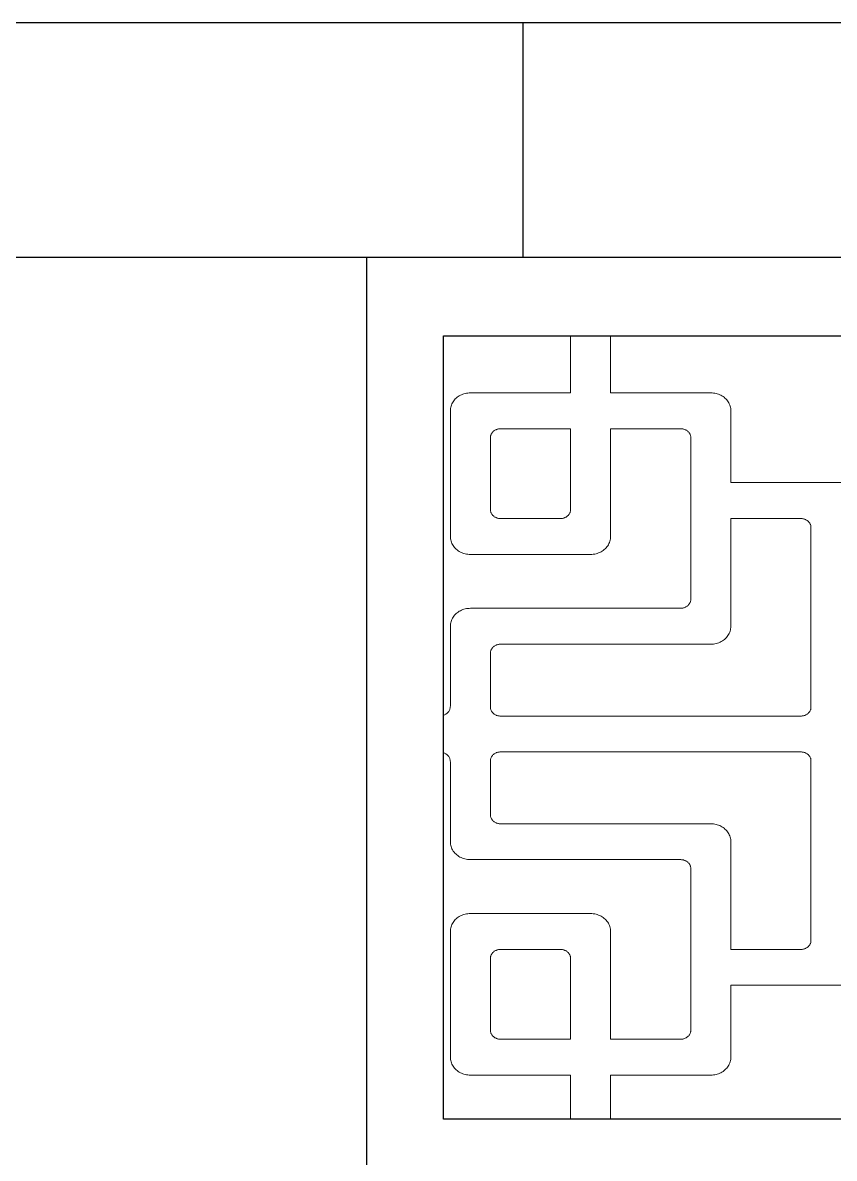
# Model space of a CAD drawing. Extents: x 1188826 to 1909461, y 608442 to 1651179.
# Drawn here: x 1690123 to 1690641, y 1048003 to 1048728 of the extents above; entities that cross this region are included whole.
import ezdxf

# ---------------------------------------------------------------- set-up
doc = ezdxf.new("R2010")
doc.units = 0
doc.header["$LTSCALE"] = 1000
doc.header["$MEASUREMENT"] = 0
doc.layers.add('煤化工粉煤灰', color=7, linetype='Continuous', lineweight=0)
doc.layers.add('立面线', color=40, linetype='Continuous')

msp = doc.modelspace()

# ---------------------------------------------------------------- linework, layer by layer
at = {"layer": '煤化工粉煤灰', "color": 34}
for p, q in [((1690472.66, 1048491.45), (1690472.66, 1048527.78)), ((1690498.25, 1048491.45), (1690498.25, 1048527.78)), ((1690399.63, 1048488.09), (1690399.06, 1048487.55)), ((1690400.25, 1048488.61), (1690399.63, 1048488.09)), ((1690400.89, 1048489.08), (1690400.25, 1048488.61)), ((1690401.57, 1048489.52), (1690400.89, 1048489.08)), ((1690402.28, 1048489.91), (1690401.57, 1048489.52)), ((1690403.02, 1048490.27), (1690402.28, 1048489.91)), ((1690403.79, 1048490.58), (1690403.02, 1048490.27)), ((1690404.57, 1048490.84), (1690403.79, 1048490.58)), ((1690405.37, 1048491.06), (1690404.57, 1048490.84)), ((1690406.19, 1048491.23), (1690405.37, 1048491.06)), ((1690407.01, 1048491.35), (1690406.19, 1048491.23)), ((1690407.85, 1048491.43), (1690407.01, 1048491.35)), ((1690408.68, 1048491.45), (1690407.85, 1048491.43)), ((1690472.66, 1048491.45), (1690408.68, 1048491.45)), ((1690562.23, 1048491.45), (1690498.25, 1048491.45)), ((1690563.06, 1048491.43), (1690562.23, 1048491.45)), ((1690563.9, 1048491.35), (1690563.06, 1048491.43)), ((1690564.72, 1048491.23), (1690563.9, 1048491.35)), ((1690565.54, 1048491.06), (1690564.72, 1048491.23)), ((1690566.34, 1048490.84), (1690565.54, 1048491.06)), ((1690567.12, 1048490.58), (1690566.34, 1048490.84)), ((1690567.89, 1048490.27), (1690567.12, 1048490.58)), ((1690568.62, 1048489.91), (1690567.89, 1048490.27)), ((1690569.34, 1048489.52), (1690568.62, 1048489.91)), ((1690570.02, 1048489.08), (1690569.34, 1048489.52)), ((1690570.66, 1048488.61), (1690570.02, 1048489.08)), ((1690571.27, 1048488.09), (1690570.66, 1048488.61)), ((1690571.85, 1048487.55), (1690571.27, 1048488.09)), ((1690395.91, 1048480.74), (1690395.89, 1048479.99)), ((1690396, 1048481.48), (1690395.91, 1048480.74)), ((1690396.13, 1048482.22), (1690396, 1048481.48)), ((1690396.32, 1048482.95), (1690396.13, 1048482.22)), ((1690396.57, 1048483.67), (1690396.32, 1048482.95)), ((1690396.86, 1048484.37), (1690396.57, 1048483.67)), ((1690397.21, 1048485.06), (1690396.86, 1048484.37)), ((1690397.6, 1048485.72), (1690397.21, 1048485.06)), ((1690398.04, 1048486.36), (1690397.6, 1048485.72)), ((1690398.53, 1048486.97), (1690398.04, 1048486.36)), ((1690399.06, 1048487.55), (1690398.53, 1048486.97)), ((1690572.38, 1048486.97), (1690571.85, 1048487.55)), ((1690572.87, 1048486.36), (1690572.38, 1048486.97)), ((1690573.31, 1048485.72), (1690572.87, 1048486.36)), ((1690573.7, 1048485.06), (1690573.31, 1048485.72)), ((1690574.05, 1048484.37), (1690573.7, 1048485.06)), ((1690574.34, 1048483.67), (1690574.05, 1048484.37)), ((1690574.59, 1048482.95), (1690574.34, 1048483.67)), ((1690574.78, 1048482.22), (1690574.59, 1048482.95)), ((1690574.91, 1048481.48), (1690574.78, 1048482.22)), ((1690574.99, 1048480.74), (1690574.91, 1048481.48)), ((1690575.02, 1048479.99), (1690574.99, 1048480.74)), ((1690395.89, 1048479.99), (1690395.89, 1048399.75)), ((1690575.02, 1048434.14), (1690575.02, 1048479.99)), ((1690422.8, 1048466.28), (1690422.56, 1048465.98)), ((1690423.07, 1048466.57), (1690422.8, 1048466.28)), ((1690423.35, 1048466.85), (1690423.07, 1048466.57)), ((1690423.66, 1048467.1), (1690423.35, 1048466.85)), ((1690423.98, 1048467.34), (1690423.66, 1048467.1)), ((1690424.32, 1048467.56), (1690423.98, 1048467.34)), ((1690424.68, 1048467.76), (1690424.32, 1048467.56)), ((1690425.05, 1048467.93), (1690424.68, 1048467.76)), ((1690425.43, 1048468.09), (1690425.05, 1048467.93)), ((1690425.82, 1048468.22), (1690425.43, 1048468.09)), ((1690426.22, 1048468.33), (1690425.82, 1048468.22)), ((1690426.63, 1048468.42), (1690426.22, 1048468.33)), ((1690427.04, 1048468.48), (1690426.63, 1048468.42)), ((1690427.46, 1048468.51), (1690427.04, 1048468.48)), ((1690427.88, 1048468.53), (1690427.46, 1048468.51)), ((1690472.66, 1048468.53), (1690427.88, 1048468.53)), ((1690472.66, 1048468.53), (1690472.66, 1048416.94)), ((1690498.25, 1048468.53), (1690543.03, 1048468.53)), ((1690498.25, 1048399.75), (1690498.25, 1048468.53)), ((1690543.03, 1048468.53), (1690543.45, 1048468.51)), ((1690543.45, 1048468.51), (1690543.87, 1048468.48)), ((1690543.87, 1048468.48), (1690544.28, 1048468.42)), ((1690544.28, 1048468.42), (1690544.69, 1048468.33)), ((1690544.69, 1048468.33), (1690545.09, 1048468.22)), ((1690545.09, 1048468.22), (1690545.48, 1048468.09)), ((1690545.48, 1048468.09), (1690545.86, 1048467.93)), ((1690545.86, 1048467.93), (1690546.23, 1048467.76)), ((1690546.23, 1048467.76), (1690546.59, 1048467.56)), ((1690546.59, 1048467.56), (1690546.93, 1048467.34)), ((1690546.93, 1048467.34), (1690547.25, 1048467.1)), ((1690547.25, 1048467.1), (1690547.56, 1048466.85)), ((1690547.56, 1048466.85), (1690547.84, 1048466.57)), ((1690547.84, 1048466.57), (1690548.11, 1048466.28)), ((1690548.11, 1048466.28), (1690548.35, 1048465.98)), ((1690421.49, 1048463.17), (1690421.48, 1048462.79)), ((1690421.48, 1048462.79), (1690421.48, 1048416.94)), ((1690421.53, 1048463.54), (1690421.49, 1048463.17)), ((1690421.6, 1048463.91), (1690421.53, 1048463.54)), ((1690421.7, 1048464.28), (1690421.6, 1048463.91)), ((1690421.82, 1048464.64), (1690421.7, 1048464.28)), ((1690421.96, 1048464.99), (1690421.82, 1048464.64)), ((1690422.14, 1048465.33), (1690421.96, 1048464.99)), ((1690422.33, 1048465.66), (1690422.14, 1048465.33)), ((1690422.56, 1048465.98), (1690422.33, 1048465.66)), ((1690548.35, 1048465.98), (1690548.57, 1048465.66)), ((1690548.57, 1048465.66), (1690548.77, 1048465.33)), ((1690548.77, 1048465.33), (1690548.94, 1048464.99)), ((1690548.94, 1048464.99), (1690549.09, 1048464.64)), ((1690549.09, 1048464.64), (1690549.21, 1048464.28)), ((1690549.21, 1048464.28), (1690549.31, 1048463.91)), ((1690549.31, 1048463.91), (1690549.38, 1048463.54)), ((1690549.38, 1048463.54), (1690549.42, 1048463.17)), ((1690549.42, 1048463.17), (1690549.43, 1048462.79)), ((1690549.43, 1048462.79), (1690549.43, 1048359.63)), ((1690575.02, 1048434.14), (1690702.98, 1048434.14)), ((1690421.48, 1048416.94), (1690421.49, 1048416.57)), ((1690421.49, 1048416.57), (1690421.53, 1048416.2)), ((1690421.53, 1048416.2), (1690421.6, 1048415.83)), ((1690421.6, 1048415.83), (1690421.7, 1048415.46)), ((1690421.7, 1048415.46), (1690421.82, 1048415.1)), ((1690472.32, 1048415.1), (1690472.44, 1048415.46)), ((1690472.44, 1048415.46), (1690472.54, 1048415.83)), ((1690472.54, 1048415.83), (1690472.6, 1048416.2)), ((1690472.6, 1048416.2), (1690472.65, 1048416.57)), ((1690472.65, 1048416.57), (1690472.66, 1048416.94)), ((1690421.82, 1048415.1), (1690421.96, 1048414.75)), ((1690421.96, 1048414.75), (1690422.14, 1048414.41)), ((1690422.14, 1048414.41), (1690422.33, 1048414.08)), ((1690422.33, 1048414.08), (1690422.56, 1048413.76)), ((1690422.56, 1048413.76), (1690422.8, 1048413.46)), ((1690422.8, 1048413.46), (1690423.07, 1048413.17)), ((1690423.07, 1048413.17), (1690423.35, 1048412.89)), ((1690423.35, 1048412.89), (1690423.66, 1048412.64)), ((1690423.66, 1048412.64), (1690423.98, 1048412.4)), ((1690423.98, 1048412.4), (1690424.32, 1048412.18)), ((1690424.32, 1048412.18), (1690424.68, 1048411.98)), ((1690424.68, 1048411.98), (1690425.05, 1048411.8)), ((1690425.05, 1048411.8), (1690425.43, 1048411.65)), ((1690425.43, 1048411.65), (1690425.82, 1048411.52)), ((1690425.82, 1048411.52), (1690426.22, 1048411.41)), ((1690426.22, 1048411.41), (1690426.63, 1048411.32)), ((1690426.63, 1048411.32), (1690427.04, 1048411.26)), ((1690427.04, 1048411.26), (1690427.46, 1048411.23)), ((1690427.46, 1048411.23), (1690427.88, 1048411.21)), ((1690427.88, 1048411.21), (1690466.26, 1048411.21)), ((1690466.26, 1048411.21), (1690466.68, 1048411.23)), ((1690466.68, 1048411.23), (1690467.1, 1048411.26)), ((1690467.1, 1048411.26), (1690467.51, 1048411.32)), ((1690467.51, 1048411.32), (1690467.92, 1048411.41)), ((1690467.92, 1048411.41), (1690468.32, 1048411.52)), ((1690468.32, 1048411.52), (1690468.71, 1048411.65)), ((1690468.71, 1048411.65), (1690469.09, 1048411.8)), ((1690469.09, 1048411.8), (1690469.46, 1048411.98)), ((1690469.46, 1048411.98), (1690469.82, 1048412.18)), ((1690469.82, 1048412.18), (1690470.16, 1048412.4)), ((1690470.16, 1048412.4), (1690470.48, 1048412.64)), ((1690470.48, 1048412.64), (1690470.79, 1048412.89)), ((1690470.79, 1048412.89), (1690471.07, 1048413.17)), ((1690471.07, 1048413.17), (1690471.34, 1048413.46)), ((1690471.34, 1048413.46), (1690471.58, 1048413.76)), ((1690471.58, 1048413.76), (1690471.8, 1048414.08)), ((1690471.8, 1048414.08), (1690472, 1048414.41)), ((1690472, 1048414.41), (1690472.17, 1048414.75)), ((1690472.17, 1048414.75), (1690472.32, 1048415.1)), ((1690575.02, 1048411.21), (1690619.81, 1048411.21)), ((1690575.02, 1048342.44), (1690575.02, 1048411.21)), ((1690619.81, 1048411.21), (1690620.22, 1048411.2)), ((1690620.22, 1048411.2), (1690620.64, 1048411.16)), ((1690620.64, 1048411.16), (1690621.05, 1048411.1)), ((1690621.05, 1048411.1), (1690621.46, 1048411.02)), ((1690621.46, 1048411.02), (1690621.86, 1048410.91)), ((1690621.86, 1048410.91), (1690622.25, 1048410.78)), ((1690622.25, 1048410.78), (1690622.64, 1048410.62)), ((1690622.64, 1048410.62), (1690623, 1048410.45)), ((1690623, 1048410.45), (1690623.36, 1048410.25)), ((1690623.36, 1048410.25), (1690623.7, 1048410.03)), ((1690623.7, 1048410.03), (1690624.02, 1048409.79)), ((1690624.02, 1048409.79), (1690624.33, 1048409.53)), ((1690624.33, 1048409.53), (1690624.62, 1048409.26)), ((1690624.62, 1048409.26), (1690624.88, 1048408.97)), ((1690624.88, 1048408.97), (1690625.12, 1048408.67)), ((1690625.12, 1048408.67), (1690625.35, 1048408.35)), ((1690625.35, 1048408.35), (1690625.54, 1048408.02)), ((1690625.54, 1048408.02), (1690625.72, 1048407.68)), ((1690625.72, 1048407.68), (1690625.86, 1048407.32)), ((1690625.86, 1048407.32), (1690625.99, 1048406.97)), ((1690625.99, 1048406.97), (1690626.08, 1048406.6)), ((1690626.08, 1048406.6), (1690626.15, 1048406.23)), ((1690626.15, 1048406.23), (1690626.19, 1048405.86)), ((1690626.19, 1048405.86), (1690626.2, 1048405.48)), ((1690626.2, 1048405.48), (1690626.2, 1048290.86)), ((1690395.89, 1048399.75), (1690395.91, 1048399)), ((1690395.91, 1048399), (1690396, 1048398.25)), ((1690396, 1048398.25), (1690396.13, 1048397.51)), ((1690396.13, 1048397.51), (1690396.32, 1048396.78)), ((1690396.32, 1048396.78), (1690396.57, 1048396.07)), ((1690396.57, 1048396.07), (1690396.86, 1048395.36)), ((1690396.86, 1048395.36), (1690397.21, 1048394.68)), ((1690397.21, 1048394.68), (1690397.6, 1048394.02)), ((1690397.6, 1048394.02), (1690398.04, 1048393.38)), ((1690495.91, 1048393.14), (1690496.39, 1048393.8)), ((1690496.39, 1048393.8), (1690496.82, 1048394.48)), ((1690496.82, 1048394.48), (1690497.19, 1048395.18)), ((1690497.19, 1048395.18), (1690497.51, 1048395.91)), ((1690497.51, 1048395.91), (1690497.78, 1048396.66)), ((1690497.78, 1048396.66), (1690497.98, 1048397.42)), ((1690497.98, 1048397.42), (1690498.13, 1048398.19)), ((1690498.13, 1048398.19), (1690498.22, 1048398.97)), ((1690498.22, 1048398.97), (1690498.25, 1048399.75)), ((1690398.04, 1048393.38), (1690398.53, 1048392.77)), ((1690398.53, 1048392.77), (1690399.06, 1048392.19)), ((1690399.06, 1048392.19), (1690399.63, 1048391.65)), ((1690399.63, 1048391.65), (1690400.25, 1048391.13)), ((1690400.25, 1048391.13), (1690400.89, 1048390.66)), ((1690400.89, 1048390.66), (1690401.57, 1048390.22)), ((1690401.57, 1048390.22), (1690402.28, 1048389.82)), ((1690402.28, 1048389.82), (1690403.02, 1048389.47)), ((1690403.02, 1048389.47), (1690403.79, 1048389.16)), ((1690403.79, 1048389.16), (1690404.57, 1048388.9)), ((1690404.57, 1048388.9), (1690405.37, 1048388.68)), ((1690405.37, 1048388.68), (1690406.19, 1048388.51)), ((1690406.19, 1048388.51), (1690407.01, 1048388.39)), ((1690407.01, 1048388.39), (1690407.85, 1048388.31)), ((1690407.85, 1048388.31), (1690408.68, 1048388.29)), ((1690408.68, 1048388.29), (1690485.45, 1048388.29)), ((1690485.45, 1048388.29), (1690486.33, 1048388.32)), ((1690486.33, 1048388.32), (1690487.2, 1048388.4)), ((1690487.2, 1048388.4), (1690488.06, 1048388.53)), ((1690488.06, 1048388.53), (1690488.91, 1048388.71)), ((1690488.91, 1048388.71), (1690489.74, 1048388.95)), ((1690489.74, 1048388.95), (1690490.55, 1048389.24)), ((1690490.55, 1048389.24), (1690491.34, 1048389.57)), ((1690491.34, 1048389.57), (1690492.1, 1048389.96)), ((1690492.1, 1048389.96), (1690492.83, 1048390.39)), ((1690492.83, 1048390.39), (1690493.53, 1048390.86)), ((1690493.53, 1048390.86), (1690494.19, 1048391.37)), ((1690494.19, 1048391.37), (1690494.81, 1048391.93)), ((1690494.81, 1048391.93), (1690495.38, 1048392.52)), ((1690495.38, 1048392.52), (1690495.91, 1048393.14)), ((1690548.9, 1048357.35), (1690548.71, 1048357)), ((1690549.06, 1048357.71), (1690548.9, 1048357.35)), ((1690549.19, 1048358.09), (1690549.06, 1048357.71)), ((1690549.3, 1048358.47), (1690549.19, 1048358.09)), ((1690549.37, 1048358.85), (1690549.3, 1048358.47)), ((1690549.42, 1048359.24), (1690549.37, 1048358.85)), ((1690549.43, 1048359.63), (1690549.42, 1048359.24)), ((1690399.63, 1048350.54), (1690399.06, 1048350)), ((1690400.25, 1048351.06), (1690399.63, 1048350.54)), ((1690400.89, 1048351.53), (1690400.25, 1048351.06)), ((1690401.57, 1048351.97), (1690400.89, 1048351.53)), ((1690402.28, 1048352.37), (1690401.57, 1048351.97)), ((1690403.02, 1048352.72), (1690402.28, 1048352.37)), ((1690403.79, 1048353.03), (1690403.02, 1048352.72)), ((1690404.57, 1048353.29), (1690403.79, 1048353.03)), ((1690405.37, 1048353.51), (1690404.57, 1048353.29)), ((1690406.19, 1048353.68), (1690405.37, 1048353.51)), ((1690407.01, 1048353.8), (1690406.19, 1048353.68)), ((1690407.85, 1048353.88), (1690407.01, 1048353.8)), ((1690408.68, 1048353.9), (1690407.85, 1048353.88)), ((1690543.03, 1048353.9), (1690408.68, 1048353.9)), ((1690543.47, 1048353.91), (1690543.03, 1048353.9)), ((1690543.9, 1048353.95), (1690543.47, 1048353.91)), ((1690544.34, 1048354.02), (1690543.9, 1048353.95)), ((1690544.76, 1048354.11), (1690544.34, 1048354.02)), ((1690545.18, 1048354.23), (1690544.76, 1048354.11)), ((1690545.58, 1048354.38), (1690545.18, 1048354.23)), ((1690545.98, 1048354.54), (1690545.58, 1048354.38)), ((1690546.36, 1048354.74), (1690545.98, 1048354.54)), ((1690546.72, 1048354.95), (1690546.36, 1048354.74)), ((1690547.07, 1048355.19), (1690546.72, 1048354.95)), ((1690547.4, 1048355.44), (1690547.07, 1048355.19)), ((1690547.71, 1048355.72), (1690547.4, 1048355.44)), ((1690548, 1048356.02), (1690547.71, 1048355.72)), ((1690548.26, 1048356.33), (1690548, 1048356.02)), ((1690548.5, 1048356.65), (1690548.26, 1048356.33)), ((1690548.71, 1048357), (1690548.5, 1048356.65)), ((1690395.91, 1048343.19), (1690395.89, 1048342.44)), ((1690396, 1048343.93), (1690395.91, 1048343.19)), ((1690396.13, 1048344.68), (1690396, 1048343.93)), ((1690396.32, 1048345.41), (1690396.13, 1048344.68)), ((1690396.57, 1048346.12), (1690396.32, 1048345.41)), ((1690396.86, 1048346.83), (1690396.57, 1048346.12)), ((1690397.21, 1048347.51), (1690396.86, 1048346.83)), ((1690397.6, 1048348.17), (1690397.21, 1048347.51)), ((1690398.04, 1048348.81), (1690397.6, 1048348.17)), ((1690398.53, 1048349.42), (1690398.04, 1048348.81)), ((1690399.06, 1048350), (1690398.53, 1048349.42)), ((1690395.89, 1048342.44), (1690395.89, 1048291.35)), ((1690572.15, 1048335.21), (1690572.68, 1048335.83)), ((1690572.68, 1048335.83), (1690573.16, 1048336.48)), ((1690573.16, 1048336.48), (1690573.59, 1048337.17)), ((1690573.59, 1048337.17), (1690573.96, 1048337.87)), ((1690573.96, 1048337.87), (1690574.28, 1048338.6)), ((1690574.28, 1048338.6), (1690574.55, 1048339.35)), ((1690574.55, 1048339.35), (1690574.75, 1048340.11)), ((1690574.75, 1048340.11), (1690574.9, 1048340.88)), ((1690574.9, 1048340.88), (1690574.99, 1048341.66)), ((1690574.99, 1048341.66), (1690575.02, 1048342.44)), ((1690422.33, 1048328.11), (1690422.56, 1048328.43)), ((1690422.56, 1048328.43), (1690422.8, 1048328.73)), ((1690422.8, 1048328.73), (1690423.07, 1048329.02)), ((1690423.07, 1048329.02), (1690423.35, 1048329.3)), ((1690423.35, 1048329.3), (1690423.66, 1048329.55)), ((1690423.66, 1048329.55), (1690423.98, 1048329.79)), ((1690423.98, 1048329.79), (1690424.32, 1048330.01)), ((1690424.32, 1048330.01), (1690424.68, 1048330.21)), ((1690424.68, 1048330.21), (1690425.05, 1048330.39)), ((1690425.05, 1048330.39), (1690425.43, 1048330.54)), ((1690425.43, 1048330.54), (1690425.82, 1048330.67)), ((1690425.82, 1048330.67), (1690426.22, 1048330.78)), ((1690426.22, 1048330.78), (1690426.63, 1048330.87)), ((1690426.63, 1048330.87), (1690427.04, 1048330.93)), ((1690427.04, 1048330.93), (1690427.46, 1048330.96)), ((1690427.46, 1048330.96), (1690427.88, 1048330.98)), ((1690427.88, 1048330.98), (1690562.23, 1048330.98)), ((1690562.23, 1048330.98), (1690563.1, 1048331)), ((1690563.1, 1048331), (1690563.97, 1048331.08)), ((1690563.97, 1048331.08), (1690564.83, 1048331.22)), ((1690564.83, 1048331.22), (1690565.68, 1048331.4)), ((1690565.68, 1048331.4), (1690566.51, 1048331.64)), ((1690566.51, 1048331.64), (1690567.32, 1048331.93)), ((1690567.32, 1048331.93), (1690568.11, 1048332.26)), ((1690568.11, 1048332.26), (1690568.87, 1048332.65)), ((1690568.87, 1048332.65), (1690569.61, 1048333.07)), ((1690569.61, 1048333.07), (1690570.3, 1048333.55)), ((1690570.3, 1048333.55), (1690570.96, 1048334.06)), ((1690570.96, 1048334.06), (1690571.58, 1048334.62)), ((1690571.58, 1048334.62), (1690572.15, 1048335.21)), ((1690421.48, 1048325.25), (1690421.49, 1048325.62)), ((1690421.48, 1048290.86), (1690421.48, 1048325.25)), ((1690421.49, 1048325.62), (1690421.53, 1048325.99)), ((1690421.53, 1048325.99), (1690421.6, 1048326.36)), ((1690421.6, 1048326.36), (1690421.7, 1048326.73)), ((1690421.7, 1048326.73), (1690421.82, 1048327.09)), ((1690421.82, 1048327.09), (1690421.96, 1048327.44)), ((1690421.96, 1048327.44), (1690422.14, 1048327.78)), ((1690422.14, 1048327.78), (1690422.33, 1048328.11)), ((1690391.71, 1048285.64), (1690391.43, 1048285.54)), ((1690392.14, 1048285.82), (1690391.71, 1048285.64)), ((1690392.55, 1048286.03), (1690392.14, 1048285.82)), ((1690392.95, 1048286.27), (1690392.55, 1048286.03)), ((1690393.32, 1048286.52), (1690392.95, 1048286.27)), ((1690393.68, 1048286.8), (1690393.32, 1048286.52)), ((1690394.02, 1048287.1), (1690393.68, 1048286.8)), ((1690394.33, 1048287.42), (1690394.02, 1048287.1)), ((1690394.62, 1048287.76), (1690394.33, 1048287.42)), ((1690394.88, 1048288.12), (1690394.62, 1048287.76)), ((1690395.11, 1048288.49), (1690394.88, 1048288.12)), ((1690395.31, 1048288.87), (1690395.11, 1048288.49)), ((1690395.49, 1048289.27), (1690395.31, 1048288.87)), ((1690395.63, 1048289.67), (1690395.49, 1048289.27)), ((1690395.74, 1048290.08), (1690395.63, 1048289.67)), ((1690395.82, 1048290.5), (1690395.74, 1048290.08)), ((1690395.87, 1048290.92), (1690395.82, 1048290.5)), ((1690395.89, 1048291.35), (1690395.87, 1048290.92)), ((1690421.49, 1048290.48), (1690421.48, 1048290.86)), ((1690421.53, 1048290.11), (1690421.49, 1048290.48)), ((1690421.6, 1048289.74), (1690421.53, 1048290.11)), ((1690421.7, 1048289.37), (1690421.6, 1048289.74)), ((1690421.82, 1048289.02), (1690421.7, 1048289.37)), ((1690421.96, 1048288.66), (1690421.82, 1048289.02)), ((1690422.14, 1048288.32), (1690421.96, 1048288.66)), ((1690422.33, 1048287.99), (1690422.14, 1048288.32)), ((1690422.56, 1048287.67), (1690422.33, 1048287.99)), ((1690422.8, 1048287.37), (1690422.56, 1048287.67)), ((1690423.07, 1048287.08), (1690422.8, 1048287.37)), ((1690423.35, 1048286.81), (1690423.07, 1048287.08)), ((1690423.66, 1048286.55), (1690423.35, 1048286.81)), ((1690423.98, 1048286.31), (1690423.66, 1048286.55)), ((1690424.32, 1048286.09), (1690423.98, 1048286.31)), ((1690424.68, 1048285.89), (1690424.32, 1048286.09)), ((1690425.05, 1048285.72), (1690424.68, 1048285.89)), ((1690425.43, 1048285.56), (1690425.05, 1048285.72)), ((1690425.82, 1048285.43), (1690425.43, 1048285.56)), ((1690426.22, 1048285.32), (1690425.82, 1048285.43)), ((1690426.63, 1048285.24), (1690426.22, 1048285.32)), ((1690427.04, 1048285.18), (1690426.63, 1048285.24)), ((1690427.46, 1048285.14), (1690427.04, 1048285.18)), ((1690427.88, 1048285.13), (1690427.46, 1048285.14)), ((1690427.88, 1048285.13), (1690619.81, 1048285.13)), ((1690620.22, 1048285.14), (1690619.81, 1048285.13)), ((1690620.64, 1048285.18), (1690620.22, 1048285.14)), ((1690621.05, 1048285.24), (1690620.64, 1048285.18)), ((1690621.46, 1048285.32), (1690621.05, 1048285.24)), ((1690621.86, 1048285.43), (1690621.46, 1048285.32)), ((1690622.25, 1048285.56), (1690621.86, 1048285.43)), ((1690622.64, 1048285.72), (1690622.25, 1048285.56)), ((1690623, 1048285.89), (1690622.64, 1048285.72)), ((1690623.36, 1048286.09), (1690623, 1048285.89)), ((1690623.7, 1048286.31), (1690623.36, 1048286.09)), ((1690624.02, 1048286.55), (1690623.7, 1048286.31)), ((1690624.33, 1048286.81), (1690624.02, 1048286.55)), ((1690624.62, 1048287.08), (1690624.33, 1048286.81)), ((1690624.88, 1048287.37), (1690624.62, 1048287.08)), ((1690625.12, 1048287.67), (1690624.88, 1048287.37)), ((1690625.35, 1048287.99), (1690625.12, 1048287.67)), ((1690625.54, 1048288.32), (1690625.35, 1048287.99)), ((1690625.72, 1048288.66), (1690625.54, 1048288.32)), ((1690625.86, 1048289.02), (1690625.72, 1048288.66)), ((1690625.99, 1048289.37), (1690625.86, 1048289.02)), ((1690626.08, 1048289.74), (1690625.99, 1048289.37)), ((1690626.15, 1048290.11), (1690626.08, 1048289.74)), ((1690626.19, 1048290.48), (1690626.15, 1048290.11)), ((1690626.2, 1048290.86), (1690626.19, 1048290.48)), ((1690391.71, 1048261.69), (1690391.43, 1048261.79)), ((1690392.14, 1048261.5), (1690391.71, 1048261.69)), ((1690392.55, 1048261.3), (1690392.14, 1048261.5)), ((1690392.95, 1048261.06), (1690392.55, 1048261.3)), ((1690393.32, 1048260.81), (1690392.95, 1048261.06)), ((1690393.68, 1048260.53), (1690393.32, 1048260.81)), ((1690394.02, 1048260.23), (1690393.68, 1048260.53)), ((1690394.33, 1048259.91), (1690394.02, 1048260.23)), ((1690394.62, 1048259.57), (1690394.33, 1048259.91)), ((1690394.88, 1048259.21), (1690394.62, 1048259.57)), ((1690395.11, 1048258.84), (1690394.88, 1048259.21)), ((1690395.31, 1048258.46), (1690395.11, 1048258.84)), ((1690395.49, 1048258.06), (1690395.31, 1048258.46)), ((1690395.63, 1048257.66), (1690395.49, 1048258.06)), ((1690395.74, 1048257.25), (1690395.63, 1048257.66)), ((1690395.82, 1048256.83), (1690395.74, 1048257.25)), ((1690395.87, 1048256.4), (1690395.82, 1048256.83)), ((1690395.89, 1048255.98), (1690395.87, 1048256.4)), ((1690395.89, 1048204.89), (1690395.89, 1048255.98)), ((1690421.48, 1048256.47), (1690421.49, 1048256.85)), ((1690421.48, 1048222.08), (1690421.48, 1048256.47)), ((1690421.49, 1048256.85), (1690421.53, 1048257.22)), ((1690421.53, 1048257.22), (1690421.6, 1048257.59)), ((1690421.6, 1048257.59), (1690421.7, 1048257.95)), ((1690421.7, 1048257.95), (1690421.82, 1048258.31)), ((1690421.82, 1048258.31), (1690421.96, 1048258.66)), ((1690421.96, 1048258.66), (1690422.14, 1048259.01)), ((1690422.14, 1048259.01), (1690422.33, 1048259.34)), ((1690422.33, 1048259.34), (1690422.56, 1048259.65)), ((1690422.56, 1048259.65), (1690422.8, 1048259.96)), ((1690422.8, 1048259.96), (1690423.07, 1048260.25)), ((1690423.07, 1048260.25), (1690423.35, 1048260.52)), ((1690423.35, 1048260.52), (1690423.66, 1048260.78)), ((1690423.66, 1048260.78), (1690423.98, 1048261.02)), ((1690423.98, 1048261.02), (1690424.32, 1048261.24)), ((1690424.32, 1048261.24), (1690424.68, 1048261.43)), ((1690424.68, 1048261.43), (1690425.05, 1048261.61)), ((1690425.05, 1048261.61), (1690425.43, 1048261.77)), ((1690425.43, 1048261.77), (1690425.82, 1048261.9)), ((1690425.82, 1048261.9), (1690426.22, 1048262.01)), ((1690426.22, 1048262.01), (1690426.63, 1048262.09)), ((1690426.63, 1048262.09), (1690427.04, 1048262.15)), ((1690427.04, 1048262.15), (1690427.46, 1048262.19)), ((1690427.46, 1048262.19), (1690427.88, 1048262.2)), ((1690619.81, 1048262.2), (1690427.88, 1048262.2)), ((1690619.81, 1048262.2), (1690620.22, 1048262.19)), ((1690620.22, 1048262.19), (1690620.64, 1048262.15)), ((1690620.64, 1048262.15), (1690621.05, 1048262.09)), ((1690621.05, 1048262.09), (1690621.46, 1048262.01)), ((1690621.46, 1048262.01), (1690621.86, 1048261.9)), ((1690621.86, 1048261.9), (1690622.25, 1048261.77)), ((1690622.25, 1048261.77), (1690622.64, 1048261.61)), ((1690622.64, 1048261.61), (1690623, 1048261.43)), ((1690623, 1048261.43), (1690623.36, 1048261.24)), ((1690623.36, 1048261.24), (1690623.7, 1048261.02)), ((1690623.7, 1048261.02), (1690624.02, 1048260.78)), ((1690624.02, 1048260.78), (1690624.33, 1048260.52)), ((1690624.33, 1048260.52), (1690624.62, 1048260.25)), ((1690624.62, 1048260.25), (1690624.88, 1048259.96)), ((1690624.88, 1048259.96), (1690625.12, 1048259.65)), ((1690625.12, 1048259.65), (1690625.35, 1048259.34)), ((1690625.35, 1048259.34), (1690625.54, 1048259.01)), ((1690625.54, 1048259.01), (1690625.72, 1048258.66)), ((1690625.72, 1048258.66), (1690625.86, 1048258.31)), ((1690625.86, 1048258.31), (1690625.99, 1048257.95)), ((1690625.99, 1048257.95), (1690626.08, 1048257.59)), ((1690626.08, 1048257.59), (1690626.15, 1048257.22)), ((1690626.15, 1048257.22), (1690626.19, 1048256.85)), ((1690626.19, 1048256.85), (1690626.2, 1048256.47)), ((1690626.2, 1048256.47), (1690626.2, 1048141.85)), ((1690421.49, 1048221.71), (1690421.48, 1048222.08)), ((1690421.53, 1048221.34), (1690421.49, 1048221.71)), ((1690421.6, 1048220.97), (1690421.53, 1048221.34)), ((1690421.7, 1048220.6), (1690421.6, 1048220.97)), ((1690421.82, 1048220.24), (1690421.7, 1048220.6)), ((1690421.96, 1048219.89), (1690421.82, 1048220.24)), ((1690422.14, 1048219.55), (1690421.96, 1048219.89)), ((1690422.33, 1048219.22), (1690422.14, 1048219.55)), ((1690422.56, 1048218.9), (1690422.33, 1048219.22)), ((1690422.8, 1048218.59), (1690422.56, 1048218.9)), ((1690423.07, 1048218.3), (1690422.8, 1048218.59)), ((1690423.35, 1048218.03), (1690423.07, 1048218.3)), ((1690423.66, 1048217.77), (1690423.35, 1048218.03)), ((1690423.98, 1048217.54), (1690423.66, 1048217.77)), ((1690424.32, 1048217.32), (1690423.98, 1048217.54)), ((1690424.68, 1048217.12), (1690424.32, 1048217.32)), ((1690425.05, 1048216.94), (1690424.68, 1048217.12)), ((1690425.43, 1048216.79), (1690425.05, 1048216.94)), ((1690425.82, 1048216.66), (1690425.43, 1048216.79)), ((1690426.22, 1048216.55), (1690425.82, 1048216.66)), ((1690426.63, 1048216.46), (1690426.22, 1048216.55)), ((1690427.04, 1048216.4), (1690426.63, 1048216.46)), ((1690427.46, 1048216.36), (1690427.04, 1048216.4)), ((1690427.88, 1048216.35), (1690427.46, 1048216.36)), ((1690562.23, 1048216.35), (1690427.88, 1048216.35)), ((1690563.06, 1048216.33), (1690562.23, 1048216.35)), ((1690563.9, 1048216.25), (1690563.06, 1048216.33)), ((1690564.72, 1048216.13), (1690563.9, 1048216.25)), ((1690565.54, 1048215.96), (1690564.72, 1048216.13)), ((1690566.34, 1048215.74), (1690565.54, 1048215.96)), ((1690567.12, 1048215.48), (1690566.34, 1048215.74)), ((1690567.89, 1048215.17), (1690567.12, 1048215.48)), ((1690568.62, 1048214.82), (1690567.89, 1048215.17)), ((1690569.34, 1048214.42), (1690568.62, 1048214.82)), ((1690570.02, 1048213.98), (1690569.34, 1048214.42)), ((1690570.66, 1048213.51), (1690570.02, 1048213.98)), ((1690571.27, 1048212.99), (1690570.66, 1048213.51)), ((1690571.85, 1048212.45), (1690571.27, 1048212.99)), ((1690572.38, 1048211.87), (1690571.85, 1048212.45)), ((1690572.87, 1048211.26), (1690572.38, 1048211.87)), ((1690573.31, 1048210.62), (1690572.87, 1048211.26)), ((1690573.7, 1048209.96), (1690573.31, 1048210.62)), ((1690574.05, 1048209.28), (1690573.7, 1048209.96)), ((1690574.34, 1048208.57), (1690574.05, 1048209.28)), ((1690574.59, 1048207.86), (1690574.34, 1048208.57)), ((1690574.78, 1048207.13), (1690574.59, 1048207.86)), ((1690574.91, 1048206.39), (1690574.78, 1048207.13)), ((1690574.99, 1048205.64), (1690574.91, 1048206.39)), ((1690575.02, 1048204.89), (1690574.99, 1048205.64)), ((1690395.89, 1048204.89), (1690395.92, 1048204.11)), ((1690395.92, 1048204.11), (1690396.01, 1048203.33)), ((1690396.01, 1048203.33), (1690396.15, 1048202.56)), ((1690396.15, 1048202.56), (1690396.36, 1048201.8)), ((1690396.36, 1048201.8), (1690396.63, 1048201.05)), ((1690396.63, 1048201.05), (1690396.95, 1048200.32)), ((1690396.95, 1048200.32), (1690397.32, 1048199.62)), ((1690397.32, 1048199.62), (1690397.75, 1048198.93)), ((1690397.75, 1048198.93), (1690398.23, 1048198.28)), ((1690398.23, 1048198.28), (1690398.76, 1048197.66)), ((1690575.02, 1048136.12), (1690575.02, 1048204.89)), ((1690398.76, 1048197.66), (1690399.33, 1048197.07)), ((1690399.33, 1048197.07), (1690399.95, 1048196.51)), ((1690399.95, 1048196.51), (1690400.61, 1048196)), ((1690400.61, 1048196), (1690401.3, 1048195.53)), ((1690401.3, 1048195.53), (1690402.03, 1048195.1)), ((1690402.03, 1048195.1), (1690402.8, 1048194.71)), ((1690402.8, 1048194.71), (1690403.58, 1048194.38)), ((1690403.58, 1048194.38), (1690404.4, 1048194.09)), ((1690404.4, 1048194.09), (1690405.23, 1048193.85)), ((1690405.23, 1048193.85), (1690406.08, 1048193.67)), ((1690406.08, 1048193.67), (1690406.94, 1048193.53)), ((1690406.94, 1048193.53), (1690407.81, 1048193.45)), ((1690407.81, 1048193.45), (1690408.68, 1048193.43)), ((1690408.68, 1048193.43), (1690543.03, 1048193.43)), ((1690543.03, 1048193.43), (1690543.45, 1048193.41)), ((1690543.45, 1048193.41), (1690543.87, 1048193.38)), ((1690543.87, 1048193.38), (1690544.28, 1048193.32)), ((1690544.28, 1048193.32), (1690544.69, 1048193.23)), ((1690544.69, 1048193.23), (1690545.09, 1048193.12)), ((1690545.09, 1048193.12), (1690545.48, 1048192.99)), ((1690545.48, 1048192.99), (1690545.86, 1048192.84)), ((1690545.86, 1048192.84), (1690546.23, 1048192.66)), ((1690546.23, 1048192.66), (1690546.59, 1048192.46)), ((1690546.59, 1048192.46), (1690546.93, 1048192.24)), ((1690546.93, 1048192.24), (1690547.25, 1048192)), ((1690547.25, 1048192), (1690547.56, 1048191.75)), ((1690547.56, 1048191.75), (1690547.84, 1048191.47)), ((1690547.84, 1048191.47), (1690548.11, 1048191.18)), ((1690548.11, 1048191.18), (1690548.35, 1048190.88)), ((1690548.35, 1048190.88), (1690548.57, 1048190.56)), ((1690548.57, 1048190.56), (1690548.77, 1048190.23)), ((1690548.77, 1048190.23), (1690548.94, 1048189.89)), ((1690548.94, 1048189.89), (1690549.09, 1048189.54)), ((1690549.09, 1048189.54), (1690549.21, 1048189.18)), ((1690549.21, 1048189.18), (1690549.31, 1048188.81)), ((1690549.31, 1048188.81), (1690549.38, 1048188.44)), ((1690549.38, 1048188.44), (1690549.42, 1048188.07)), ((1690549.42, 1048188.07), (1690549.43, 1048187.7)), ((1690549.43, 1048187.7), (1690549.43, 1048084.53)), ((1690398.53, 1048154.56), (1690398.04, 1048153.95)), ((1690399.06, 1048155.14), (1690398.53, 1048154.56)), ((1690399.63, 1048155.68), (1690399.06, 1048155.14)), ((1690400.25, 1048156.2), (1690399.63, 1048155.68)), ((1690400.89, 1048156.67), (1690400.25, 1048156.2)), ((1690401.57, 1048157.11), (1690400.89, 1048156.67)), ((1690402.28, 1048157.5), (1690401.57, 1048157.11)), ((1690403.02, 1048157.86), (1690402.28, 1048157.5)), ((1690403.79, 1048158.17), (1690403.02, 1048157.86)), ((1690404.57, 1048158.43), (1690403.79, 1048158.17)), ((1690405.37, 1048158.65), (1690404.57, 1048158.43)), ((1690406.19, 1048158.82), (1690405.37, 1048158.65)), ((1690407.01, 1048158.94), (1690406.19, 1048158.82)), ((1690407.85, 1048159.02), (1690407.01, 1048158.94)), ((1690408.68, 1048159.04), (1690407.85, 1048159.02)), ((1690485.45, 1048159.04), (1690408.68, 1048159.04)), ((1690486.33, 1048159.01), (1690485.45, 1048159.04)), ((1690487.2, 1048158.93), (1690486.33, 1048159.01)), ((1690488.06, 1048158.8), (1690487.2, 1048158.93)), ((1690488.91, 1048158.61), (1690488.06, 1048158.8)), ((1690489.74, 1048158.38), (1690488.91, 1048158.61)), ((1690490.55, 1048158.09), (1690489.74, 1048158.38)), ((1690491.34, 1048157.75), (1690490.55, 1048158.09)), ((1690492.1, 1048157.37), (1690491.34, 1048157.75)), ((1690492.83, 1048156.94), (1690492.1, 1048157.37)), ((1690493.53, 1048156.47), (1690492.83, 1048156.94)), ((1690494.19, 1048155.95), (1690493.53, 1048156.47)), ((1690494.81, 1048155.4), (1690494.19, 1048155.95)), ((1690495.38, 1048154.81), (1690494.81, 1048155.4)), ((1690495.91, 1048154.19), (1690495.38, 1048154.81)), ((1690395.91, 1048148.33), (1690395.89, 1048147.58)), ((1690395.89, 1048147.58), (1690395.89, 1048067.34)), ((1690396, 1048149.07), (1690395.91, 1048148.33)), ((1690396.13, 1048149.81), (1690396, 1048149.07)), ((1690396.32, 1048150.54), (1690396.13, 1048149.81)), ((1690396.57, 1048151.26), (1690396.32, 1048150.54)), ((1690396.86, 1048151.96), (1690396.57, 1048151.26)), ((1690397.21, 1048152.65), (1690396.86, 1048151.96)), ((1690397.6, 1048153.31), (1690397.21, 1048152.65)), ((1690398.04, 1048153.95), (1690397.6, 1048153.31)), ((1690496.39, 1048153.53), (1690495.91, 1048154.19)), ((1690496.82, 1048152.85), (1690496.39, 1048153.53)), ((1690497.19, 1048152.14), (1690496.82, 1048152.85)), ((1690497.51, 1048151.42), (1690497.19, 1048152.14)), ((1690497.78, 1048150.67), (1690497.51, 1048151.42)), ((1690497.98, 1048149.91), (1690497.78, 1048150.67)), ((1690498.13, 1048149.14), (1690497.98, 1048149.91)), ((1690498.22, 1048148.36), (1690498.13, 1048149.14)), ((1690498.25, 1048147.58), (1690498.22, 1048148.36)), ((1690498.25, 1048078.8), (1690498.25, 1048147.58)), ((1690625.86, 1048140), (1690625.72, 1048139.65)), ((1690625.99, 1048140.36), (1690625.86, 1048140)), ((1690626.08, 1048140.73), (1690625.99, 1048140.36)), ((1690626.15, 1048141.1), (1690626.08, 1048140.73)), ((1690626.19, 1048141.47), (1690626.15, 1048141.1)), ((1690626.2, 1048141.85), (1690626.19, 1048141.47)), ((1690421.82, 1048132.23), (1690421.96, 1048132.58)), ((1690421.96, 1048132.58), (1690422.14, 1048132.92)), ((1690422.14, 1048132.92), (1690422.33, 1048133.25)), ((1690422.33, 1048133.25), (1690422.56, 1048133.57)), ((1690422.56, 1048133.57), (1690422.8, 1048133.87)), ((1690422.8, 1048133.87), (1690423.07, 1048134.16)), ((1690423.07, 1048134.16), (1690423.35, 1048134.44)), ((1690423.35, 1048134.44), (1690423.66, 1048134.69)), ((1690423.66, 1048134.69), (1690423.98, 1048134.93)), ((1690423.98, 1048134.93), (1690424.32, 1048135.15)), ((1690424.32, 1048135.15), (1690424.68, 1048135.35)), ((1690424.68, 1048135.35), (1690425.05, 1048135.52)), ((1690425.05, 1048135.52), (1690425.43, 1048135.68)), ((1690425.43, 1048135.68), (1690425.82, 1048135.81)), ((1690425.82, 1048135.81), (1690426.22, 1048135.92)), ((1690426.22, 1048135.92), (1690426.63, 1048136)), ((1690426.63, 1048136), (1690427.04, 1048136.07)), ((1690427.04, 1048136.07), (1690427.46, 1048136.1)), ((1690427.46, 1048136.1), (1690427.88, 1048136.12)), ((1690427.88, 1048136.12), (1690466.26, 1048136.12)), ((1690466.26, 1048136.12), (1690466.68, 1048136.1)), ((1690466.68, 1048136.1), (1690467.1, 1048136.07)), ((1690467.1, 1048136.07), (1690467.51, 1048136)), ((1690467.51, 1048136), (1690467.92, 1048135.92)), ((1690467.92, 1048135.92), (1690468.32, 1048135.81)), ((1690468.32, 1048135.81), (1690468.71, 1048135.68)), ((1690468.71, 1048135.68), (1690469.09, 1048135.52)), ((1690469.09, 1048135.52), (1690469.46, 1048135.35)), ((1690469.46, 1048135.35), (1690469.82, 1048135.15)), ((1690469.82, 1048135.15), (1690470.16, 1048134.93)), ((1690470.16, 1048134.93), (1690470.48, 1048134.69)), ((1690470.48, 1048134.69), (1690470.79, 1048134.44)), ((1690470.79, 1048134.44), (1690471.07, 1048134.16)), ((1690471.07, 1048134.16), (1690471.34, 1048133.87)), ((1690471.34, 1048133.87), (1690471.58, 1048133.57)), ((1690471.58, 1048133.57), (1690471.8, 1048133.25)), ((1690471.8, 1048133.25), (1690472, 1048132.92)), ((1690472, 1048132.92), (1690472.17, 1048132.58)), ((1690472.17, 1048132.58), (1690472.32, 1048132.23)), ((1690619.81, 1048136.12), (1690575.02, 1048136.12)), ((1690620.22, 1048136.13), (1690619.81, 1048136.12)), ((1690620.64, 1048136.16), (1690620.22, 1048136.13)), ((1690621.05, 1048136.23), (1690620.64, 1048136.16)), ((1690621.46, 1048136.31), (1690621.05, 1048136.23)), ((1690621.86, 1048136.42), (1690621.46, 1048136.31)), ((1690622.25, 1048136.55), (1690621.86, 1048136.42)), ((1690622.64, 1048136.71), (1690622.25, 1048136.55)), ((1690623, 1048136.88), (1690622.64, 1048136.71)), ((1690623.36, 1048137.08), (1690623, 1048136.88)), ((1690623.7, 1048137.3), (1690623.36, 1048137.08)), ((1690624.02, 1048137.54), (1690623.7, 1048137.3)), ((1690624.33, 1048137.79), (1690624.02, 1048137.54)), ((1690624.62, 1048138.07), (1690624.33, 1048137.79)), ((1690624.88, 1048138.36), (1690624.62, 1048138.07)), ((1690625.12, 1048138.66), (1690624.88, 1048138.36)), ((1690625.35, 1048138.98), (1690625.12, 1048138.66)), ((1690625.54, 1048139.31), (1690625.35, 1048138.98)), ((1690625.72, 1048139.65), (1690625.54, 1048139.31)), ((1690421.48, 1048130.38), (1690421.49, 1048130.76)), ((1690421.48, 1048084.53), (1690421.48, 1048130.38)), ((1690421.49, 1048130.76), (1690421.53, 1048131.13)), ((1690421.53, 1048131.13), (1690421.6, 1048131.5)), ((1690421.6, 1048131.5), (1690421.7, 1048131.87)), ((1690421.7, 1048131.87), (1690421.82, 1048132.23)), ((1690472.32, 1048132.23), (1690472.44, 1048131.87)), ((1690472.44, 1048131.87), (1690472.54, 1048131.5)), ((1690472.54, 1048131.5), (1690472.6, 1048131.13)), ((1690472.6, 1048131.13), (1690472.65, 1048130.76)), ((1690472.65, 1048130.76), (1690472.66, 1048130.38)), ((1690472.66, 1048130.38), (1690472.66, 1048078.8)), ((1690575.02, 1048067.34), (1690575.02, 1048113.19)), ((1690702.98, 1048113.19), (1690575.02, 1048113.19)), ((1690421.49, 1048084.16), (1690421.48, 1048084.53)), ((1690421.53, 1048083.79), (1690421.49, 1048084.16)), ((1690421.6, 1048083.42), (1690421.53, 1048083.79)), ((1690421.7, 1048083.05), (1690421.6, 1048083.42)), ((1690421.82, 1048082.69), (1690421.7, 1048083.05)), ((1690421.96, 1048082.34), (1690421.82, 1048082.69)), ((1690422.14, 1048082), (1690421.96, 1048082.34)), ((1690422.33, 1048081.67), (1690422.14, 1048082)), ((1690548.77, 1048082), (1690548.57, 1048081.67)), ((1690548.94, 1048082.34), (1690548.77, 1048082)), ((1690549.09, 1048082.69), (1690548.94, 1048082.34)), ((1690549.21, 1048083.05), (1690549.09, 1048082.69)), ((1690549.31, 1048083.42), (1690549.21, 1048083.05)), ((1690549.38, 1048083.79), (1690549.31, 1048083.42)), ((1690549.42, 1048084.16), (1690549.38, 1048083.79)), ((1690549.43, 1048084.53), (1690549.42, 1048084.16)), ((1690422.56, 1048081.35), (1690422.33, 1048081.67)), ((1690422.8, 1048081.05), (1690422.56, 1048081.35)), ((1690423.07, 1048080.76), (1690422.8, 1048081.05)), ((1690423.35, 1048080.48), (1690423.07, 1048080.76)), ((1690423.66, 1048080.23), (1690423.35, 1048080.48)), ((1690423.98, 1048079.99), (1690423.66, 1048080.23)), ((1690424.32, 1048079.77), (1690423.98, 1048079.99)), ((1690424.68, 1048079.57), (1690424.32, 1048079.77)), ((1690425.05, 1048079.39), (1690424.68, 1048079.57)), ((1690425.43, 1048079.24), (1690425.05, 1048079.39)), ((1690425.82, 1048079.11), (1690425.43, 1048079.24)), ((1690426.22, 1048079), (1690425.82, 1048079.11)), ((1690426.63, 1048078.91), (1690426.22, 1048079)), ((1690427.04, 1048078.85), (1690426.63, 1048078.91)), ((1690427.46, 1048078.82), (1690427.04, 1048078.85)), ((1690427.88, 1048078.8), (1690427.46, 1048078.82)), ((1690472.66, 1048078.8), (1690427.88, 1048078.8)), ((1690543.03, 1048078.8), (1690498.25, 1048078.8)), ((1690543.45, 1048078.82), (1690543.03, 1048078.8)), ((1690543.87, 1048078.85), (1690543.45, 1048078.82)), ((1690544.28, 1048078.91), (1690543.87, 1048078.85)), ((1690544.69, 1048079), (1690544.28, 1048078.91)), ((1690545.09, 1048079.11), (1690544.69, 1048079)), ((1690545.48, 1048079.24), (1690545.09, 1048079.11)), ((1690545.86, 1048079.39), (1690545.48, 1048079.24)), ((1690546.23, 1048079.57), (1690545.86, 1048079.39)), ((1690546.59, 1048079.77), (1690546.23, 1048079.57)), ((1690546.93, 1048079.99), (1690546.59, 1048079.77)), ((1690547.25, 1048080.23), (1690546.93, 1048079.99)), ((1690547.56, 1048080.48), (1690547.25, 1048080.23)), ((1690547.84, 1048080.76), (1690547.56, 1048080.48)), ((1690548.11, 1048081.05), (1690547.84, 1048080.76)), ((1690548.35, 1048081.35), (1690548.11, 1048081.05)), ((1690548.57, 1048081.67), (1690548.35, 1048081.35)), ((1690395.89, 1048067.34), (1690395.91, 1048066.59)), ((1690574.99, 1048066.59), (1690575.02, 1048067.34)), ((1690395.91, 1048066.59), (1690396, 1048065.84)), ((1690396, 1048065.84), (1690396.13, 1048065.1)), ((1690396.13, 1048065.1), (1690396.32, 1048064.37)), ((1690396.32, 1048064.37), (1690396.57, 1048063.66)), ((1690396.57, 1048063.66), (1690396.86, 1048062.95)), ((1690396.86, 1048062.95), (1690397.21, 1048062.27)), ((1690397.21, 1048062.27), (1690397.6, 1048061.61)), ((1690397.6, 1048061.61), (1690398.04, 1048060.97)), ((1690398.04, 1048060.97), (1690398.53, 1048060.36)), ((1690398.53, 1048060.36), (1690399.06, 1048059.78)), ((1690571.85, 1048059.78), (1690572.38, 1048060.36)), ((1690572.38, 1048060.36), (1690572.87, 1048060.97)), ((1690572.87, 1048060.97), (1690573.31, 1048061.61)), ((1690573.31, 1048061.61), (1690573.7, 1048062.27)), ((1690573.7, 1048062.27), (1690574.05, 1048062.95)), ((1690574.05, 1048062.95), (1690574.34, 1048063.66)), ((1690574.34, 1048063.66), (1690574.59, 1048064.37)), ((1690574.59, 1048064.37), (1690574.78, 1048065.1)), ((1690574.78, 1048065.1), (1690574.91, 1048065.84)), ((1690574.91, 1048065.84), (1690574.99, 1048066.59)), ((1690399.06, 1048059.78), (1690399.63, 1048059.24)), ((1690399.63, 1048059.24), (1690400.25, 1048058.72)), ((1690400.25, 1048058.72), (1690400.89, 1048058.25)), ((1690400.89, 1048058.25), (1690401.57, 1048057.81)), ((1690401.57, 1048057.81), (1690402.28, 1048057.41)), ((1690402.28, 1048057.41), (1690403.02, 1048057.06)), ((1690403.02, 1048057.06), (1690403.79, 1048056.75)), ((1690403.79, 1048056.75), (1690404.57, 1048056.49)), ((1690404.57, 1048056.49), (1690405.37, 1048056.27)), ((1690405.37, 1048056.27), (1690406.19, 1048056.1)), ((1690406.19, 1048056.1), (1690407.01, 1048055.98)), ((1690407.01, 1048055.98), (1690407.85, 1048055.9)), ((1690407.85, 1048055.9), (1690408.68, 1048055.88)), ((1690408.68, 1048055.88), (1690472.66, 1048055.88)), ((1690472.66, 1048027.77), (1690472.66, 1048055.88)), ((1690498.25, 1048027.77), (1690498.25, 1048055.88)), ((1690498.25, 1048055.88), (1690562.23, 1048055.88)), ((1690562.23, 1048055.88), (1690563.06, 1048055.9)), ((1690563.06, 1048055.9), (1690563.9, 1048055.98)), ((1690563.9, 1048055.98), (1690564.72, 1048056.1)), ((1690564.72, 1048056.1), (1690565.54, 1048056.27)), ((1690565.54, 1048056.27), (1690566.34, 1048056.49)), ((1690566.34, 1048056.49), (1690567.12, 1048056.75)), ((1690567.12, 1048056.75), (1690567.89, 1048057.06)), ((1690567.89, 1048057.06), (1690568.62, 1048057.41)), ((1690568.62, 1048057.41), (1690569.34, 1048057.81)), ((1690569.34, 1048057.81), (1690570.02, 1048058.25)), ((1690570.02, 1048058.25), (1690570.66, 1048058.72)), ((1690570.66, 1048058.72), (1690571.27, 1048059.24)), ((1690571.27, 1048059.24), (1690571.85, 1048059.78))]:
    msp.add_line(p, q, dxfattribs=at)
at = {"layer": '立面线'}
for p, q in [((1703642.34, 1048727.77), (1689242.46, 1048727.77)), ((1690442.46, 1048577.77), (1690442.46, 1048727.77)), ((1703642.34, 1048577.77), (1689242.46, 1048577.77)), ((1690342.46, 1047977.77), (1690342.46, 1048577.77)), ((1690391.43, 1048527.78), (1691992.46, 1048527.78)), ((1690391.43, 1048027.77), (1690391.43, 1048527.78)), ((1691992.46, 1048027.77), (1690391.43, 1048027.77))]:
    msp.add_line(p, q, dxfattribs=at)

doc.saveas('drawing.dxf')
